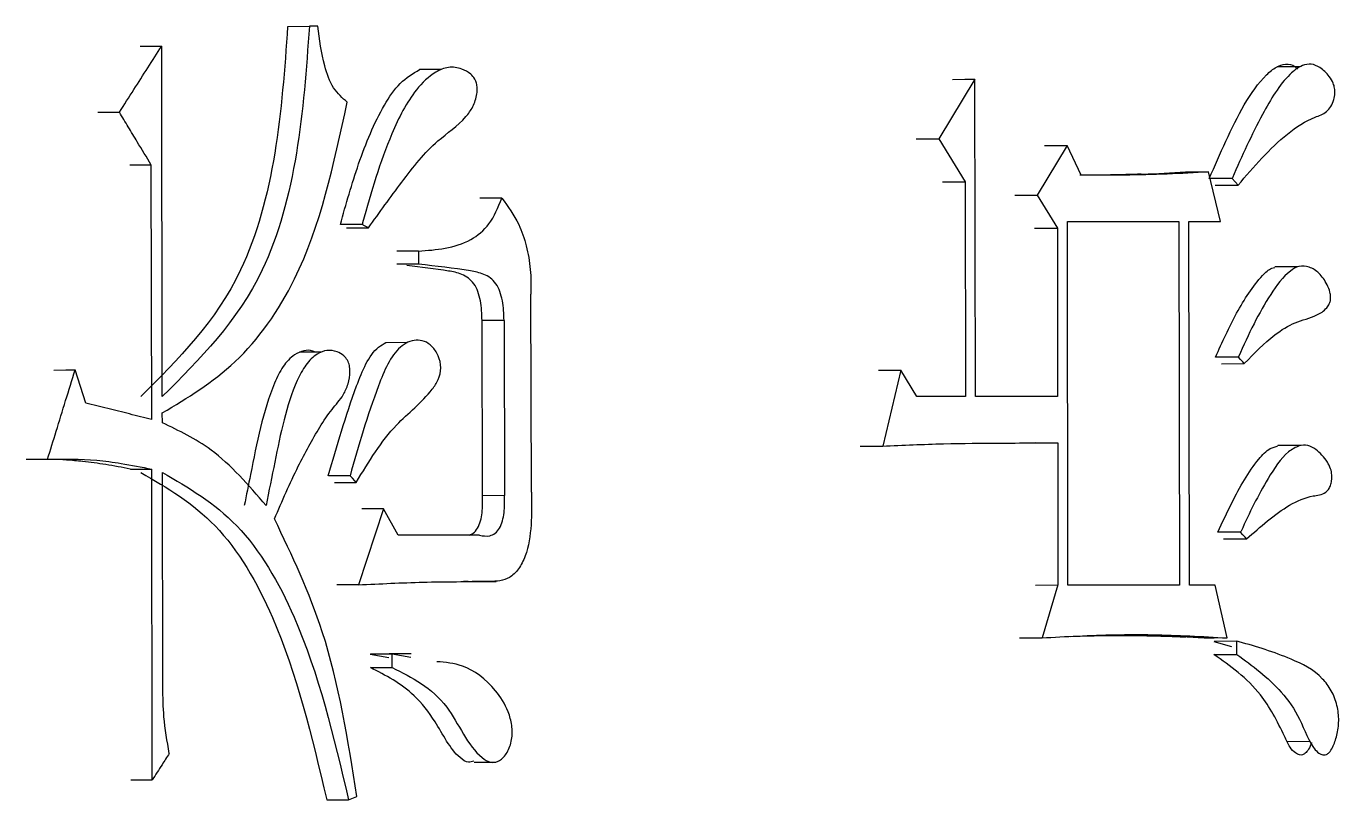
# Model space of a CAD drawing. Header units: millimetres. Extents: x 2320 to 4000, y 933 to 2121.
# Drawn here: x 2917.297 to 2921.595, y 1103.344 to 1105.876 of the extents above; entities that cross this region are included whole.
import ezdxf

# ---------------------------------------------------------------- set-up
doc = ezdxf.new("R2010")
doc.units = ezdxf.units.MM

msp = doc.modelspace()

# ---------------------------------------------------------------- linework, layer by layer
at = {"color": 7, "linetype": 'Continuous', "lineweight": 25}
for p, q in [((2918.1536, 1105.8757), (2918.2243, 1105.876)), ((2918.2518, 1105.876), (2918.2243, 1105.876)), ((2917.7427, 1104.6645), (2917.7408, 1105.8111)), ((2921.4689, 1105.7437), (2921.3932, 1105.7434)), ((2918.6572, 1105.7349), (2918.5854, 1105.7346)), ((2920.4035, 1105.7024), (2920.2851, 1105.5077)), ((2920.4052, 1104.6639), (2920.4035, 1105.7024)), ((2917.5318, 1105.5946), (2917.6022, 1105.5948)), ((2920.2851, 1105.5077), (2920.3711, 1105.3671)), ((2920.7058, 1105.4859), (2920.6078, 1105.3237)), ((2920.7518, 1105.3886), (2920.7058, 1105.4859)), ((2917.7067, 1105.4217), (2917.6366, 1105.4215)), ((2917.7081, 1104.5888), (2917.7067, 1105.4217)), ((2921.2073, 1105.237), (2921.1682, 1105.3992)), ((2920.3711, 1105.3671), (2920.3723, 1104.6639)), ((2921.2459, 1105.3776), (2921.1708, 1105.3774)), ((2921.1901, 1105.3558), (2921.2653, 1105.356)), ((2918.8543, 1105.3134), (2918.7828, 1105.3131)), ((2920.6078, 1105.3237), (2920.6735, 1105.2155)), ((2918.3971, 1105.2269), (2918.3257, 1105.2267)), ((2920.7062, 1105.2371), (2921.0712, 1105.237)), ((2920.7082, 1104.0472), (2920.7062, 1105.2371)), ((2920.9966, 1105.2368), (2921.0712, 1105.237)), ((2921.0712, 1105.237), (2921.0732, 1104.0471)), ((2921.1037, 1105.237), (2921.2073, 1105.237)), ((2921.1057, 1104.0471), (2921.1037, 1105.237)), ((2921.1325, 1105.2367), (2921.2073, 1105.237)), ((2918.3462, 1105.2159), (2918.4176, 1105.2161)), ((2920.6735, 1105.2155), (2920.6745, 1104.6638)), ((2918.5821, 1105.1403), (2918.5108, 1105.1401)), ((2918.5821, 1105.1403), (2918.5821, 1105.0971)), ((2918.5821, 1105.0971), (2918.5109, 1105.0968)), ((2921.461, 1105.0886), (2921.3853, 1105.0883)), ((2918.9511, 1104.3506), (2918.95, 1104.9996)), ((2918.8618, 1104.9131), (2918.7898, 1104.9129)), ((2918.7908, 1104.3396), (2918.7898, 1104.9129)), ((2918.8618, 1104.9131), (2918.8628, 1104.3398)), ((2918.5451, 1104.8406), (2918.4735, 1104.8403)), ((2918.2631, 1104.8094), (2918.1918, 1104.8092)), ((2921.2105, 1104.7716), (2921.2857, 1104.7718)), ((2917.4923, 1104.6429), (2917.4573, 1104.7511)), ((2920.1608, 1104.7505), (2920.1016, 1104.5018)), ((2920.2138, 1104.664), (2920.1608, 1104.7505)), ((2920.3723, 1104.6639), (2920.2138, 1104.664)), ((2920.6745, 1104.6638), (2920.4052, 1104.6639)), ((2917.7429, 1104.578), (2917.7428, 1104.6104)), ((2920.6004, 1104.5122), (2920.5496, 1104.512)), ((2920.6006, 1104.5122), (2920.6747, 1104.5124)), ((2920.6747, 1104.5124), (2920.6755, 1104.0473)), ((2921.4716, 1104.5038), (2921.3959, 1104.5035)), ((2917.6383, 1104.4263), (2917.7084, 1104.4265)), ((2917.7101, 1103.4097), (2917.7084, 1104.4265)), ((2917.7443, 1103.7126), (2917.7431, 1104.4157)), ((2918.3574, 1104.4048), (2918.2864, 1104.4046)), ((2918.8628, 1104.3398), (2918.7908, 1104.3396)), ((2918.4672, 1104.2966), (2918.3854, 1104.0478)), ((2918.5153, 1104.2101), (2918.4672, 1104.2966)), ((2918.7814, 1104.21), (2918.5153, 1104.2101)), ((2921.2737, 1104.2201), (2921.1988, 1104.2199)), ((2921.218, 1104.1982), (2921.2931, 1104.1985)), ((2918.3854, 1104.0478), (2918.3144, 1104.0476)), ((2918.7438, 1104.0583), (2918.7293, 1104.0583)), ((2918.8157, 1104.0586), (2918.7575, 1104.0584)), ((2918.8159, 1104.0586), (2918.8361, 1104.0587)), ((2920.6014, 1104.047), (2920.6755, 1104.0473)), ((2920.6755, 1104.0473), (2920.6234, 1103.8742)), ((2921.0732, 1104.0471), (2920.7082, 1104.0472)), ((2921.1899, 1104.0471), (2921.1057, 1104.0471)), ((2921.229, 1103.874), (2921.1899, 1104.0471)), ((2921.1863, 1103.8629), (2921.2432, 1103.8465)), ((2921.2614, 1103.8632), (2921.1865, 1103.8629)), ((2921.2615, 1103.8199), (2921.2614, 1103.8632)), ((2918.4239, 1103.8204), (2918.4845, 1103.8102)), ((2918.4954, 1103.8207), (2918.4243, 1103.8204)), ((2918.5575, 1103.8222), (2918.4859, 1103.822)), ((2918.5561, 1103.8105), (2918.4954, 1103.8207)), ((2918.4955, 1103.7773), (2918.4954, 1103.8207)), ((2921.1864, 1103.8198), (2921.2615, 1103.82)), ((2918.4244, 1103.777), (2918.4955, 1103.7773)), ((2921.425, 1103.5356), (2921.5007, 1103.5359)), ((2918.7636, 1103.4677), (2918.8174, 1103.4679)), ((2918.8187, 1103.4679), (2918.8355, 1103.4679)), ((2917.64, 1103.4095), (2917.7101, 1103.4097)), ((2918.3523, 1103.3447), (2918.3797, 1103.3555))]:
    msp.add_line(p, q, dxfattribs=at)
at = {"color": 7, "linetype": 'Continuous', "lineweight": 25, "flags": 128}
for points in [[(2917.6706, 1105.8109), (2917.7097, 1105.811), (2917.7408, 1105.8111)], [(2920.3298, 1105.7021), (2920.3709, 1105.7023), (2920.4035, 1105.7024)], [(2920.2116, 1105.5075), (2920.2526, 1105.5076), (2920.2851, 1105.5077)], [(2920.6317, 1105.4857), (2920.6731, 1105.4858), (2920.7058, 1105.4859)], [(2921.0932, 1105.399), (2921.1352, 1105.3991), (2921.1682, 1105.3992)], [(2920.2974, 1105.3668), (2920.3386, 1105.367), (2920.3711, 1105.3671)], [(2921.2653, 1105.356), (2921.2556, 1105.3668), (2921.2459, 1105.3776)], [(2920.5338, 1105.3235), (2920.5752, 1105.3236), (2920.6078, 1105.3237)], [(2918.4177, 1105.2161), (2918.4074, 1105.2215), (2918.3971, 1105.2269)], [(2920.5992, 1105.2153), (2920.6408, 1105.2154), (2920.6735, 1105.2155)], [(2921.2663, 1104.7934), (2921.2389, 1104.7933), (2921.215, 1104.7933), (2921.1914, 1104.7932)], [(2921.2857, 1104.7718), (2921.2808, 1104.7772), (2921.2736, 1104.7853), (2921.2663, 1104.7934)], [(2917.3874, 1104.7508), (2917.4264, 1104.751), (2917.4573, 1104.7511)], [(2920.0874, 1104.7503), (2920.1283, 1104.7504), (2920.1608, 1104.7505)], [(2920.0283, 1104.5015), (2920.0692, 1104.5017), (2920.1016, 1104.5018)], [(2917.2973, 1104.4588), (2917.3362, 1104.4589), (2917.367, 1104.459)], [(2918.307, 1104.3829), (2918.3327, 1104.383), (2918.3553, 1104.3831), (2918.378, 1104.3832)], [(2918.378, 1104.3832), (2918.3728, 1104.3886), (2918.3651, 1104.3967), (2918.3574, 1104.4048)], [(2918.4672, 1104.2966), (2918.4272, 1104.2965), (2918.3961, 1104.2964)], [(2921.2931, 1104.1985), (2921.2883, 1104.2039), (2921.281, 1104.212), (2921.2737, 1104.2201)], [(2920.5491, 1103.874), (2920.5907, 1103.8741), (2920.6234, 1103.8742)], [(2921.229, 1103.874), (2921.187, 1103.8738), (2921.1542, 1103.8737)], [(2918.2814, 1103.3445), (2918.3099, 1103.3446), (2918.3311, 1103.3446), (2918.3523, 1103.3447)]]:
    msp.add_lwpolyline(points, dxfattribs=at)
at = {"color": 7, "linetype": 'Continuous', "lineweight": 25}
for points, knots in [([(2918.1532, 1105.8757), (2918.1434, 1105.7367), (2918.1239, 1105.4606), (2918, 1104.9905), (2917.7951, 1104.7866), (2917.6722, 1104.6643)], [0, 0, 0, 0, 0.288455, 0.572982, 1, 1, 1, 1]), ([(2918.2243, 1105.876), (2918.2145, 1105.737), (2918.195, 1105.4608), (2918.0709, 1104.9906), (2917.8658, 1104.7868), (2917.7427, 1104.6645)], [0, 0, 0, 0, 0.2883555, 0.5728321, 1, 1, 1, 1]), ([(2918.3484, 1105.6272), (2918.3324, 1105.6413), (2918.2995, 1105.6703), (2918.267, 1105.7616), (2918.2576, 1105.8324), (2918.2518, 1105.876)], [0, 0, 0, 0, 0.268422, 0.549119, 1, 1, 1, 1]), ([(2917.6022, 1105.5948), (2917.618, 1105.6195), (2917.6491, 1105.6679), (2917.6953, 1105.74), (2917.7256, 1105.7874), (2917.7408, 1105.8111)], [0, 0, 0, 0, 0.342688, 0.671344, 1, 1, 1, 1]), ([(2918.4177, 1105.2162), (2918.4537, 1105.2663), (2918.526, 1105.3666), (2918.6289, 1105.4978), (2918.7191, 1105.5541), (2918.7608, 1105.6113), (2918.7724, 1105.6457), (2918.7746, 1105.6729), (2918.7722, 1105.69), (2918.7649, 1105.7062), (2918.7491, 1105.7238), (2918.7199, 1105.7395), (2918.6798, 1105.7454), (2918.627, 1105.7231), (2918.5574, 1105.6567), (2918.472, 1105.4886), (2918.4259, 1105.3306), (2918.3976, 1105.2289), (2918.3971, 1105.2269)], [0, 0, 0, 0, 0.1400004, 0.2802678, 0.380159, 0.4099229, 0.4398073, 0.4520324, 0.4624692, 0.472928, 0.4886221, 0.5175156, 0.5586209, 0.5986674, 0.6684248, 0.7874834, 0.995825, 1, 1, 1, 1]), ([(2921.1708, 1105.3774), (2921.1887, 1105.4181), (2921.2427, 1105.5409), (2921.3113, 1105.6783), (2921.3885, 1105.7435), (2921.4207, 1105.7545), (2921.4457, 1105.75), (2921.4574, 1105.739), (2921.4603, 1105.7362)], [0, 0, 0, 0, 0.242185, 0.729684, 0.820484, 0.897101, 0.974386, 1, 1, 1, 1]), ([(2921.2653, 1105.356), (2921.291, 1105.3858), (2921.3687, 1105.4754), (2921.4655, 1105.5639), (2921.5496, 1105.5893), (2921.5697, 1105.6128), (2921.5789, 1105.6339), (2921.5827, 1105.655), (2921.5819, 1105.6738), (2921.576, 1105.6935), (2921.5604, 1105.7187), (2921.5358, 1105.741), (2921.505, 1105.7548), (2921.4701, 1105.7482), (2921.4104, 1105.7015), (2921.3336, 1105.5722), (2921.2771, 1105.4507), (2921.2462, 1105.3783), (2921.2459, 1105.3776)], [0, 0, 0, 0, 0.113222, 0.341329, 0.38756, 0.408091, 0.428645, 0.444622, 0.457842, 0.471061, 0.493508, 0.536208, 0.57005, 0.604095, 0.656288, 0.801564, 0.997973, 1, 1, 1, 1]), ([(2918.3257, 1105.2267), (2918.3445, 1105.2937), (2918.3832, 1105.4311), (2918.4484, 1105.5886), (2918.5189, 1105.6947), (2918.5631, 1105.7212), (2918.5851, 1105.7344)], [0, 0, 0, 0, 0.333821, 0.685285, 0.843209, 1, 1, 1, 1]), ([(2917.7428, 1104.6104), (2917.8251, 1104.6597), (2917.9919, 1104.7594), (2918.233, 1105.0952), (2918.3043, 1105.4238), (2918.3484, 1105.6272)], [0, 0, 0, 0, 0.270771, 0.548729, 1, 1, 1, 1]), ([(2917.7067, 1105.4217), (2917.6914, 1105.4471), (2917.6663, 1105.4887), (2917.6314, 1105.5464), (2917.6119, 1105.5787), (2917.6022, 1105.5948)], [0, 0, 0, 0, 0.440546, 0.720273, 1, 1, 1, 1]), ([(2921.1682, 1105.3992), (2921.1233, 1105.3966), (2921.0317, 1105.3912), (2920.8929, 1105.3883), (2920.7988, 1105.3885), (2920.7518, 1105.3886)], [0, 0, 0, 0, 0.32498, 0.662444, 1, 1, 1, 1]), ([(2920.9478, 1105.3919), (2920.9494, 1105.392), (2920.9981, 1105.3932), (2921.0465, 1105.3961), (2921.0932, 1105.399)], [0, 0, 0, 0, 0.033685, 1, 1, 1, 1]), ([(2920.9481, 1105.3919), (2920.9469, 1105.3918), (2920.9329, 1105.3913), (2920.8434, 1105.389), (2920.7828, 1105.3887), (2920.7512, 1105.3885), (2920.7481, 1105.3885), (2920.7476, 1105.3885)], [0, 0, 0, 0, 0.046645, 0.564072, 0.83906, 0.977075, 1, 1, 1, 1]), ([(2918.5821, 1105.1403), (2918.6405, 1105.1443), (2918.7222, 1105.1498), (2918.8178, 1105.2238), (2918.842, 1105.2831), (2918.8543, 1105.3134)], [0, 0, 0, 0, 0.550462, 0.77054, 1, 1, 1, 1]), ([(2918.8544, 1105.3134), (2918.8744, 1105.2862), (2918.9078, 1105.241), (2918.9364, 1105.1575), (2918.9499, 1105.0798), (2918.95, 1105.0264), (2918.95, 1104.9996)], [0, 0, 0, 0, 0.330967, 0.551079, 0.77486, 1, 1, 1, 1]), ([(2918.8618, 1104.9131), (2918.861, 1104.9349), (2918.8595, 1104.9777), (2918.8385, 1105.039), (2918.7961, 1105.0672), (2918.7106, 1105.0832), (2918.639, 1105.0909), (2918.5821, 1105.0971)], [0, 0, 0, 0, 0.13003, 0.256202, 0.38429, 0.511395, 1, 1, 1, 1]), ([(2918.7898, 1104.9129), (2918.7891, 1104.9346), (2918.7875, 1104.9774), (2918.7665, 1105.0387), (2918.7242, 1105.0669), (2918.6498, 1105.081), (2918.5893, 1105.0876), (2918.5436, 1105.0926)], [0, 0, 0, 0, 0.143851, 0.283395, 0.424958, 0.565398, 1, 1, 1, 1]), ([(2921.1912, 1104.7932), (2921.2134, 1104.8422), (2921.258, 1104.9405), (2921.3212, 1105.0371), (2921.3677, 1105.0831), (2921.3821, 1105.086), (2921.3853, 1105.0867)], [0, 0, 0, 0, 0.420368, 0.843277, 0.965689, 1, 1, 1, 1]), ([(2921.2857, 1104.7718), (2921.3181, 1104.8053), (2921.3704, 1104.8594), (2921.452, 1104.9101), (2921.5116, 1104.9228), (2921.5498, 1104.9456), (2921.5634, 1104.9653), (2921.5679, 1104.9776), (2921.5689, 1104.9911), (2921.5657, 1105.0098), (2921.554, 1105.038), (2921.5318, 1105.0698), (2921.499, 1105.0901), (2921.4653, 1105.0937), (2921.4196, 1105.0659), (2921.3701, 1104.9997), (2921.3156, 1104.9023), (2921.2828, 1104.8307), (2921.2664, 1104.7937), (2921.2663, 1104.7934)], [0, 0, 0, 0, 0.1579546, 0.2552425, 0.352491, 0.4017259, 0.4171918, 0.4278337, 0.4385563, 0.4524203, 0.4780303, 0.5263526, 0.5730683, 0.6190817, 0.6586081, 0.7686904, 0.8812948, 0.9991316, 1, 1, 1, 1]), ([(2918.286, 1104.4046), (2918.3143, 1104.5022), (2918.3568, 1104.649), (2918.423, 1104.8107), (2918.4668, 1104.8362), (2918.4751, 1104.8411)], [0, 0, 0, 0, 0.616242, 0.927085, 1, 1, 1, 1]), ([(2918.378, 1104.3832), (2918.4189, 1104.4508), (2918.4915, 1104.5706), (2918.6006, 1104.6486), (2918.6475, 1104.7175), (2918.6582, 1104.7585), (2918.6473, 1104.7993), (2918.6274, 1104.8295), (2918.6013, 1104.8467), (2918.5738, 1104.8496), (2918.5468, 1104.8434), (2918.4951, 1104.809), (2918.4278, 1104.6511), (2918.3855, 1104.5032), (2918.3574, 1104.4048)], [0, 0, 0, 0, 0.207965, 0.368358, 0.401514, 0.432917, 0.464664, 0.497814, 0.528601, 0.558738, 0.58913, 0.619745, 0.747266, 1, 1, 1, 1]), ([(2918.2429, 1104.8093), (2918.2405, 1104.8106), (2918.2288, 1104.8166), (2918.2049, 1104.8155), (2918.1706, 1104.8002), (2918.136, 1104.7641), (2918.0759, 1104.6386), (2918.0453, 1104.4772), (2918.0181, 1104.3411), (2918.0113, 1104.3072)], [0, 0, 0, 0, 0.017072, 0.080407, 0.150099, 0.250153, 0.352308, 0.838634, 1, 1, 1, 1]), ([(2918.11, 1104.2642), (2918.1351, 1104.3222), (2918.1804, 1104.4265), (2918.2453, 1104.5445), (2918.2955, 1104.6217), (2918.3326, 1104.6604), (2918.3523, 1104.7047), (2918.3582, 1104.739), (2918.3561, 1104.7661), (2918.3492, 1104.7843), (2918.3353, 1104.8006), (2918.3125, 1104.8134), (2918.2819, 1104.8177), (2918.2458, 1104.8032), (2918.2111, 1104.7694), (2918.1525, 1104.6572), (2918.1203, 1104.4933), (2918.092, 1104.3547), (2918.0823, 1104.3075)], [0, 0, 0, 0, 0.150807, 0.27095, 0.330996, 0.38361, 0.414403, 0.445341, 0.45949, 0.473772, 0.489764, 0.515212, 0.550088, 0.5845, 0.63153, 0.679772, 0.890804, 1, 1, 1, 1]), ([(2917.367, 1104.459), (2917.3765, 1104.4896), (2917.3962, 1104.5535), (2917.4263, 1104.6509), (2917.447, 1104.7177), (2917.4573, 1104.7511)], [0, 0, 0, 0, 0.313874, 0.656937, 1, 1, 1, 1]), ([(2917.7081, 1104.5888), (2917.6839, 1104.5949), (2917.6359, 1104.6069), (2917.5639, 1104.625), (2917.5162, 1104.6369), (2917.4923, 1104.6429)], [0, 0, 0, 0, 0.337402, 0.668701, 1, 1, 1, 1]), ([(2918.0823, 1104.3074), (2918.0248, 1104.3742), (2917.9227, 1104.4927), (2917.7975, 1104.5521), (2917.7429, 1104.578)], [0, 0, 0, 0, 0.5638169, 1, 1, 1, 1]), ([(2920.1016, 1104.5018), (2920.1681, 1104.5048), (2920.2973, 1104.5106), (2920.4884, 1104.5119), (2920.6126, 1104.5122), (2920.6747, 1104.5124)], [0, 0, 0, 0, 0.3467917, 0.6733841, 1, 1, 1, 1]), ([(2921.1986, 1104.2199), (2921.2138, 1104.2524), (2921.2537, 1104.3382), (2921.3086, 1104.4346), (2921.3641, 1104.4942), (2921.3874, 1104.5001), (2921.3959, 1104.5023)], [0, 0, 0, 0, 0.2837331, 0.7470697, 0.9066099, 1, 1, 1, 1]), ([(2921.2931, 1104.1985), (2921.3159, 1104.2182), (2921.3845, 1104.2778), (2921.4708, 1104.338), (2921.5431, 1104.3424), (2921.5619, 1104.3591), (2921.5685, 1104.3727), (2921.5722, 1104.3893), (2921.5727, 1104.4083), (2921.5685, 1104.4301), (2921.5519, 1104.4616), (2921.5258, 1104.4879), (2921.4935, 1104.5069), (2921.4618, 1104.5039), (2921.4136, 1104.4749), (2921.3486, 1104.3766), (2921.3017, 1104.2823), (2921.2742, 1104.2213), (2921.2737, 1104.2201)], [0, 0, 0, 0, 0.107767, 0.32496, 0.382514, 0.397632, 0.412827, 0.427374, 0.444539, 0.463227, 0.487606, 0.551578, 0.589699, 0.627997, 0.678888, 0.799967, 0.99622, 1, 1, 1, 1]), ([(2917.367, 1104.459), (2917.4208, 1104.4598), (2917.5014, 1104.4608), (2917.6151, 1104.4447), (2917.675, 1104.4331), (2917.7084, 1104.4265)], [0, 0, 0, 0, 0.469365, 0.703745, 1, 1, 1, 1]), ([(2917.4174, 1104.458), (2917.4212, 1104.4578), (2917.4415, 1104.4567), (2917.4642, 1104.4545), (2917.4827, 1104.4527)], [0, 0, 0, 0, 0.185192, 1, 1, 1, 1]), ([(2917.6379, 1104.4263), (2917.6112, 1104.4318), (2917.5594, 1104.4424), (2917.507, 1104.4483), (2917.4817, 1104.4511)], [0, 0, 0, 0, 0.514829, 1, 1, 1, 1]), ([(2917.6726, 1104.4155), (2917.7579, 1104.3658), (2917.9315, 1104.2646), (2918.1541, 1103.8833), (2918.2325, 1103.5503), (2918.281, 1103.3445)], [0, 0, 0, 0, 0.269109, 0.548026, 1, 1, 1, 1]), ([(2917.7431, 1104.4157), (2917.8285, 1104.366), (2918.0023, 1104.2649), (2918.2253, 1103.8836), (2918.3038, 1103.5506), (2918.3523, 1103.3447)], [0, 0, 0, 0, 0.269245, 0.548175, 1, 1, 1, 1]), ([(2918.7486, 1104.2109), (2918.7527, 1104.2124), (2918.763, 1104.2161), (2918.7811, 1104.2389), (2918.7921, 1104.2841), (2918.7913, 1104.3209), (2918.7908, 1104.3396)], [0, 0, 0, 0, 0.116368, 0.29133, 0.641193, 1, 1, 1, 1]), ([(2918.7814, 1104.21), (2918.7927, 1104.2082), (2918.8101, 1104.2053), (2918.8333, 1104.2151), (2918.8531, 1104.2387), (2918.8641, 1104.2845), (2918.8632, 1104.3212), (2918.8628, 1104.3398)], [0, 0, 0, 0, 0.227751, 0.352705, 0.480942, 0.73722, 1, 1, 1, 1]), ([(2918.9511, 1104.3506), (2918.9518, 1104.3151), (2918.9533, 1104.2445), (2918.9396, 1104.1556), (2918.9108, 1104.0981), (2918.8716, 1104.061), (2918.8376, 1104.0595), (2918.8157, 1104.0586)], [0, 0, 0, 0, 0.261044, 0.518862, 0.648585, 0.774158, 1, 1, 1, 1]), ([(2918.3797, 1103.3555), (2918.3506, 1103.5403), (2918.2991, 1103.8671), (2918.1673, 1104.1438), (2918.1099, 1104.2642)], [0, 0, 0, 0, 0.565186, 1, 1, 1, 1]), ([(2918.3854, 1104.0478), (2918.4559, 1104.0513), (2918.563, 1104.0565), (2918.7063, 1104.0584), (2918.7792, 1104.0585), (2918.8157, 1104.0586)], [0, 0, 0, 0, 0.4898996, 0.7449371, 1, 1, 1, 1]), ([(2920.6234, 1103.8742), (2920.6624, 1103.8764), (2920.7833, 1103.8831), (2920.9856, 1103.8879), (2921.1479, 1103.8786), (2921.229, 1103.874)], [0, 0, 0, 0, 0.1922936, 0.5957899, 1, 1, 1, 1]), ([(2920.715, 1103.879), (2920.7745, 1103.8809), (2920.8652, 1103.8838), (2921.0098, 1103.8805), (2921.0704, 1103.8783), (2921.0887, 1103.8776), (2921.0941, 1103.8773), (2921.0942, 1103.8773), (2921.0942, 1103.8773)], [0, 0, 0, 0, 0.530517, 0.808474, 0.954214, 0.981207, 0.99626, 1, 1, 1, 1]), ([(2921.154, 1103.8737), (2921.1492, 1103.874), (2921.1395, 1103.8746), (2921.1251, 1103.8755), (2921.1106, 1103.8763), (2921.0984, 1103.8771), (2921.0909, 1103.8775), (2921.0884, 1103.8776)], [0, 0, 0, 0, 0.220492, 0.440985, 0.661478, 0.881971, 1, 1, 1, 1]), ([(2921.2615, 1103.82), (2921.3118, 1103.7832), (2921.3874, 1103.7278), (2921.471, 1103.6139), (2921.4986, 1103.5246), (2921.5315, 1103.4946), (2921.5445, 1103.4901), (2921.5548, 1103.4918), (2921.5654, 1103.5001), (2921.5782, 1103.5205), (2921.5901, 1103.5559), (2921.5969, 1103.6035), (2921.5906, 1103.6557), (2921.5718, 1103.7037), (2921.5239, 1103.7659), (2921.4189, 1103.8161), (2921.3238, 1103.8466), (2921.264, 1103.8625), (2921.2614, 1103.8632)], [0, 0, 0, 0, 0.193083, 0.290159, 0.386757, 0.407978, 0.421446, 0.432596, 0.443753, 0.462205, 0.496551, 0.533837, 0.572076, 0.615276, 0.659301, 0.789077, 0.99075, 1, 1, 1, 1]), ([(2921.5058, 1103.5317), (2921.5057, 1103.5313), (2921.5036, 1103.5231), (2921.4967, 1103.5106), (2921.4868, 1103.4966), (2921.4763, 1103.4905), (2921.4651, 1103.4905), (2921.4505, 1103.4981), (2921.4326, 1103.5183), (2921.4004, 1103.59), (2921.3306, 1103.7185), (2921.2402, 1103.782), (2921.1864, 1103.8198)], [0, 0, 0, 0, 0.001933, 0.042897, 0.076744, 0.100254, 0.123763, 0.157808, 0.211391, 0.283825, 0.573907, 1, 1, 1, 1]), ([(2918.7629, 1103.4703), (2918.7572, 1103.4687), (2918.7415, 1103.4643), (2918.6896, 1103.4998), (2918.6446, 1103.5947), (2918.5527, 1103.7114), (2918.474, 1103.7515), (2918.424, 1103.777)], [0, 0, 0, 0, 0.042189, 0.115409, 0.397672, 0.617841, 1, 1, 1, 1]), ([(2918.4955, 1103.7773), (2918.5605, 1103.7446), (2918.6786, 1103.6854), (2918.7473, 1103.5068), (2918.817, 1103.4641), (2918.8486, 1103.469), (2918.8739, 1103.4979), (2918.8893, 1103.5403), (2918.8888, 1103.5888), (2918.8726, 1103.6469), (2918.8218, 1103.7246), (2918.7392, 1103.7882), (2918.6698, 1103.7939), (2918.6415, 1103.7962)], [0, 0, 0, 0, 0.243162, 0.441204, 0.477801, 0.513488, 0.551656, 0.591833, 0.631217, 0.67095, 0.748529, 0.897346, 1, 1, 1, 1]), ([(2917.7655, 1103.4962), (2917.7585, 1103.536), (2917.7461, 1103.6072), (2917.7449, 1103.6803), (2917.7443, 1103.7126)], [0, 0, 0, 0, 0.558835, 1, 1, 1, 1]), ([(2917.7655, 1103.4962), (2917.7576, 1103.4839), (2917.7444, 1103.4633), (2917.726, 1103.4344), (2917.7154, 1103.418), (2917.7101, 1103.4097)], [0, 0, 0, 0, 0.4283602, 0.7141801, 1, 1, 1, 1])]:
    msp.add_open_spline(points, degree=3, knots=knots, dxfattribs=at)

doc.saveas('drawing.dxf')
